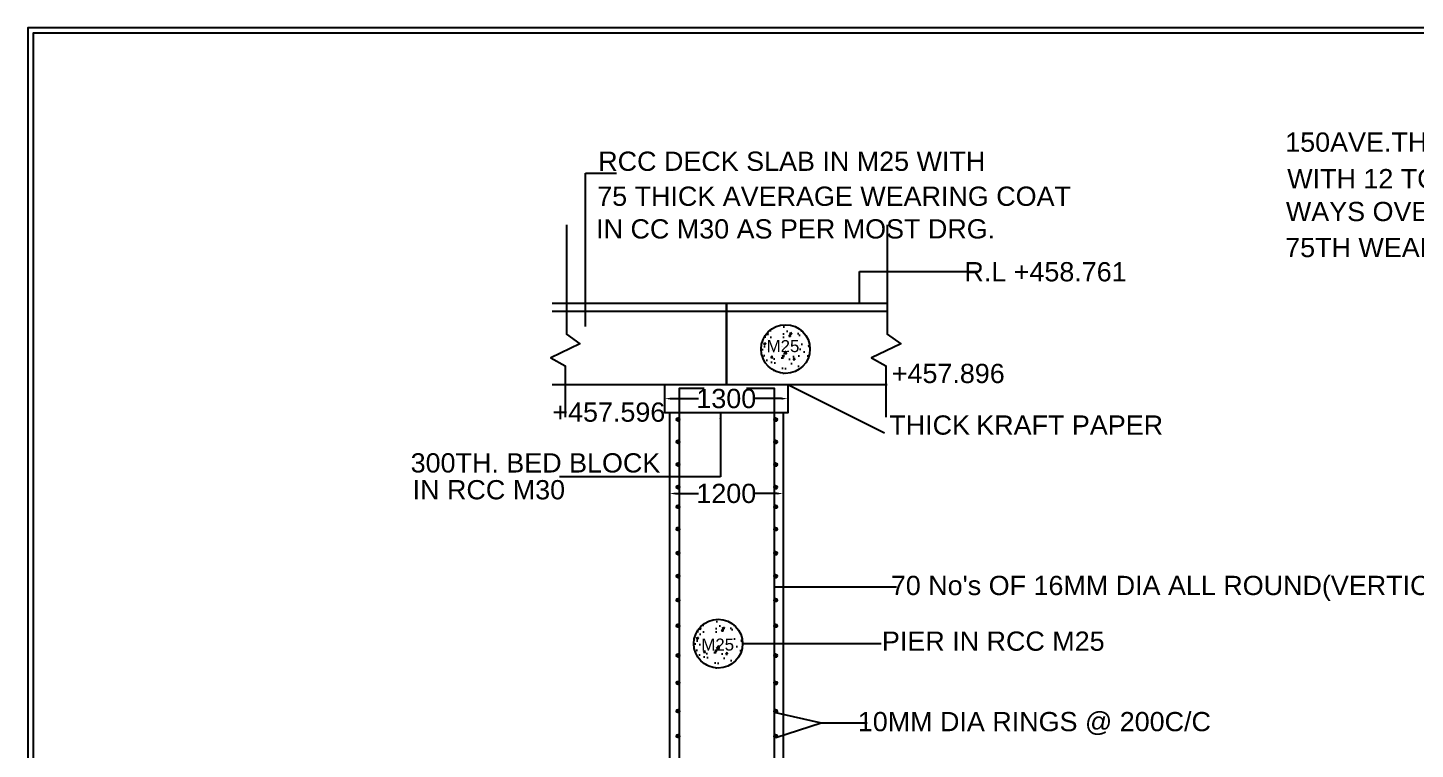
# Model space of a CAD drawing. Header units: inches. Extents: x 508123 to 525314, y -169988 to -157768.
# Drawn here: x 508123 to 513888, y -160767 to -157768 of the extents above; entities that cross this region are included whole.
import ezdxf

# ---------------------------------------------------------------- set-up
doc = ezdxf.new("R2010")
doc.units = ezdxf.units.IN
doc.header["$MEASUREMENT"] = 0
doc.layers.add('DRAWING', color=7, linetype='Continuous')
doc.layers.add('TEXT', color=7, linetype='Continuous')
doc.styles.get("Standard").update_dxf_attribs({"font": 'arial.ttf', "height": 80})
doc.dimstyles.new('ST100', dxfattribs={"dimtxt": 100, "dimasz": 25, "dimexe": 0, "dimexo": 300, "dimgap": 0.09, "dimtad": 0, "dimtih": 1, "dimtoh": 1, "dimdec": 0, "dimzin": 0, "dimdsep": 46, "dimtxsty": 'Standard', "dimcen": 0, "dimse1": 1, "dimse2": 1, "dimadec": 0, "dimazin": 0, "dimtfac": 1, "dimtdec": 0, "dimtofl": 0, "dimtmove": 0, "dimatfit": 3, "dimfxl": 2000, "dimtolj": 1, "dimtzin": 0, "dimarcsym": 0})

# ---------------------------------------------------------------- blocks, each defined once
blk = doc.blocks.new('*D52')
at = {"layer": 'Defpoints', "color": 0, "ltscale": 0.4, "transparency": 16777216}
for p in [(510770.5, -159309.5), (511280.5, -159309.5), (511280.5, -159309.5)]:
    blk.add_point(p, dxfattribs=at)
at = {"layer": 'DRAWING', "color": 0, "lineweight": -2, "ltscale": 0.4, "transparency": 16777216}
for p, q in [((510795.5, -159309.5), (510909.9, -159309.5)), ((511255.5, -159309.5), (511141.1, -159309.5))]:
    blk.add_line(p, q, dxfattribs=at)
at = {"layer": 'DRAWING', "color": 0, "ltscale": 0.4, "transparency": 16777216}
for points in [[(510795.5, -159305.3), (510795.5, -159313.7), (510770.5, -159309.5)], [(511255.5, -159305.3), (511255.5, -159313.7), (511280.5, -159309.5)]]:
    blk.add_solid(points, dxfattribs=at)
at = {"layer": 'DRAWING', "color": 0, "ltscale": 0.4, "transparency": 16777216, "insert": (511025.5, -159309.5), "char_height": 80, "attachment_point": 5}
blk.add_mtext('\\A1;1300', dxfattribs=at)
blk = doc.blocks.new('*D53')
at = {"layer": 'Defpoints', "color": 0, "ltscale": 0.4, "transparency": 16777216}
for p in [(510789.5, -159704), (511261.5, -159704), (511261.5, -159704)]:
    blk.add_point(p, dxfattribs=at)
at = {"layer": 'DRAWING', "color": 0, "lineweight": -2, "ltscale": 0.4, "transparency": 16777216}
for p, q in [((510814.5, -159704), (510909.9, -159704)), ((511236.5, -159704), (511141.1, -159704))]:
    blk.add_line(p, q, dxfattribs=at)
at = {"layer": 'DRAWING', "color": 0, "ltscale": 0.4, "transparency": 16777216}
for points in [[(510814.5, -159699.8), (510814.5, -159708.2), (510789.5, -159704)], [(511236.5, -159699.8), (511236.5, -159708.2), (511261.5, -159704)]]:
    blk.add_solid(points, dxfattribs=at)
at = {"layer": 'DRAWING', "color": 0, "ltscale": 0.4, "transparency": 16777216, "insert": (511025.5, -159704), "char_height": 80, "attachment_point": 5}
blk.add_mtext('\\A1;1200', dxfattribs=at)

msp = doc.modelspace()

# ---------------------------------------------------------------- hatches: boundary and pattern name
at = {"layer": 'DRAWING', "ltscale": 0.4}
h = msp.add_hatch(dxfattribs=at)
h.set_pattern_fill('AR-CONC', color=256, scale=12.893543, angle=0.141203082, style=0)
h.set_pattern_definition([(50.141203, (14073.57, 651.92), (92.499912, -7.863036), [9.670158, -106.371733]), (355.141203, (14073.57, 651.92), (-18.128922, 96.939836), [7.736126, -85.097386]), (100.592603, (14081.275, 651.27), (74.371058, 89.076741), [8.218369, -90.402062]), (46.325403, (14073.5, 677.71), (137.657364, -21.00208), [14.505236, -159.5576]), (96.776803, (14084.97, 675.96), (120.201244, 125.894923), [12.327554, -135.603072]), (351.325403, (14073.5, 677.71), (120.201146, 125.895017), [11.60419, -127.64608]), (21.141203, (14086.41, 671.29), (77.09017, -51.722013), [9.670158, -106.371733]), (326.141203, (14086.41, 671.29), (31.141452, 93.574567), [7.736126, -85.097386]), (71.592603, (14092.84, 666.98), (108.231654, 41.852469), [8.218369, -90.402062]), (37.641203, (14073.567, 651.92), (1.4620525, 42.925547), [0, -84.065903, 0, -86.386741, 0, -85.419725]), (7.641203, (14073.567, 651.92), (33.7935554, 50.9370826), [0, -49.253336, 0, -82.1318714, 0, -32.556197]), (327.641203, (14044.814, 651.85), (68.8355854, -2.7384882), [0, -32.2338585, 0, -100.5696385, 0, -133.448174]), (317.641203, (14031.92, 651.82), (75.1613245, 13.092351), [0, -41.904016, 0, -66.788555, 0, -94.767544])])
h.paths.add_polyline_path([(511170.25266, -159103.37376, 1), (511373.00018, -159103.37376, 1)])
h.paths.add_polyline_path([(511180.55444, -159053.94738), (511333.45302, -159053.57056), (511333.64046, -159129.62763), (511180.74188, -159130.00444)], flags=25)
h = msp.add_hatch(dxfattribs=at)
h.set_pattern_fill('ANSI31', color=256, scale=0.65, style=0)
h.set_pattern_definition([(45, (179153.4, -53278.475), (-0.057452425971, 0.057452425971), [])])
h.paths.add_polyline_path([(510831.5, -159396.5, 1), (510818.5, -159396.5, 1)])
h = msp.add_hatch(dxfattribs=at)
h.set_pattern_fill('ANSI31', color=256, scale=0.65, style=0)
h.set_pattern_definition([(45, (179558.9, -53278.475), (-0.057452425971, 0.057452425971), [])])
h.paths.add_polyline_path([(511237, -159396.5, 1), (511224, -159396.5, 1)])
h = msp.add_hatch(dxfattribs=at)
h.set_pattern_fill('ANSI31', color=256, scale=0.65, style=0)
h.set_pattern_definition([(45, (179153.4, -53370.975), (-0.057452425971, 0.057452425971), [])])
h.paths.add_polyline_path([(510831.5, -159489, 1), (510818.5, -159489, 1)])
h = msp.add_hatch(dxfattribs=at)
h.set_pattern_fill('ANSI31', color=256, scale=0.65, style=0)
h.set_pattern_definition([(45, (179558.9, -53370.975), (-0.057452425971, 0.057452425971), [])])
h.paths.add_polyline_path([(511237, -159489, 1), (511224, -159489, 1)])
h = msp.add_hatch(dxfattribs=at)
h.set_pattern_fill('ANSI31', color=256, scale=0.65, style=0)
h.set_pattern_definition([(45, (179153.4, -53465.475), (-0.057452425971, 0.057452425971), [])])
h.paths.add_polyline_path([(510831.5, -159583.5, 1), (510818.5, -159583.5, 1)])
h = msp.add_hatch(dxfattribs=at)
h.set_pattern_fill('ANSI31', color=256, scale=0.65, style=0)
h.set_pattern_definition([(45, (179558.9, -53465.475), (-0.057452425971, 0.057452425971), [])])
h.paths.add_polyline_path([(511237, -159583.5, 1), (511224, -159583.5, 1)])
h = msp.add_hatch(dxfattribs=at)
h.set_pattern_fill('ANSI31', color=256, scale=0.65, style=0)
h.set_pattern_definition([(45, (179153.4, -53559.475), (-0.057452425971, 0.057452425971), [])])
h.paths.add_polyline_path([(510831.5, -159677.5, 1), (510818.5, -159677.5, 1)])
h = msp.add_hatch(dxfattribs=at)
h.set_pattern_fill('ANSI31', color=256, scale=0.65, style=0)
h.set_pattern_definition([(45, (179558.9, -53559.475), (-0.057452425971, 0.057452425971), [])])
h.paths.add_polyline_path([(511237, -159677.5, 1), (511224, -159677.5, 1)])
h = msp.add_hatch(dxfattribs=at)
h.set_pattern_fill('ANSI31', color=256, scale=0.65, style=0)
h.set_pattern_definition([(45, (179153.4, -53640.975), (-0.057452425971, 0.057452425971), [])])
h.paths.add_polyline_path([(510831.5, -159759, 1), (510818.5, -159759, 1)])
h = msp.add_hatch(dxfattribs=at)
h.set_pattern_fill('ANSI31', color=256, scale=0.65, style=0)
h.set_pattern_definition([(45, (179558.9, -53640.975), (-0.057452425971, 0.057452425971), [])])
h.paths.add_polyline_path([(511237, -159759, 1), (511224, -159759, 1)])
h = msp.add_hatch(dxfattribs=at)
h.set_pattern_fill('ANSI31', color=256, scale=0.65, style=0)
h.set_pattern_definition([(45, (179153.4, -53733.475), (-0.057452425971, 0.057452425971), [])])
h.paths.add_polyline_path([(510831.5, -159851.5, 1), (510818.5, -159851.5, 1)])
h = msp.add_hatch(dxfattribs=at)
h.set_pattern_fill('ANSI31', color=256, scale=0.65, style=0)
h.set_pattern_definition([(45, (179558.9, -53733.475), (-0.057452425971, 0.057452425971), [])])
h.paths.add_polyline_path([(511237, -159851.5, 1), (511224, -159851.5, 1)])
h = msp.add_hatch(dxfattribs=at)
h.set_pattern_fill('ANSI31', color=256, scale=0.65, style=0)
h.set_pattern_definition([(45, (179153.4, -53833.975), (-0.057452425971, 0.057452425971), [])])
h.paths.add_polyline_path([(510831.5, -159952, 1), (510818.5, -159952, 1)])
h = msp.add_hatch(dxfattribs=at)
h.set_pattern_fill('ANSI31', color=256, scale=0.65, style=0)
h.set_pattern_definition([(45, (179558.9, -53833.975), (-0.057452425971, 0.057452425971), [])])
h.paths.add_polyline_path([(511237, -159952, 1), (511224, -159952, 1)])
h = msp.add_hatch(dxfattribs=at)
h.set_pattern_fill('ANSI31', color=256, scale=0.65, style=0)
h.set_pattern_definition([(45, (179153.4, -53929.475), (-0.057452425971, 0.057452425971), [])])
h.paths.add_polyline_path([(510831.5, -160047.5, 1), (510818.5, -160047.5, 1)])
h = msp.add_hatch(dxfattribs=at)
h.set_pattern_fill('ANSI31', color=256, scale=0.65, style=0)
h.set_pattern_definition([(45, (179558.9, -53929.475), (-0.057452425971, 0.057452425971), [])])
h.paths.add_polyline_path([(511237, -160047.5, 1), (511224, -160047.5, 1)])
h = msp.add_hatch(dxfattribs=at)
h.set_pattern_fill('ANSI31', color=256, scale=0.65, style=0)
h.set_pattern_definition([(45, (179153.4, -54028.975), (-0.057452425971, 0.057452425971), [])])
h.paths.add_polyline_path([(510831.5, -160147, 1), (510818.5, -160147, 1)])
h = msp.add_hatch(dxfattribs=at)
h.set_pattern_fill('ANSI31', color=256, scale=0.65, style=0)
h.set_pattern_definition([(45, (179558.9, -54028.975), (-0.057452425971, 0.057452425971), [])])
h.paths.add_polyline_path([(511237, -160147, 1), (511224, -160147, 1)])
h = msp.add_hatch(dxfattribs=at)
h.set_pattern_fill('ANSI31', color=256, scale=0.65, style=0)
h.set_pattern_definition([(45, (179153.4, -54135.475), (-0.057452425971, 0.057452425971), [])])
h.paths.add_polyline_path([(510831.5, -160253.5, 1), (510818.5, -160253.5, 1)])
h = msp.add_hatch(dxfattribs=at)
h.set_pattern_fill('AR-CONC', color=256, scale=12.893543, angle=0.141203082, style=0)
h.set_pattern_definition([(50.141203, (13793.814, -572.83), (92.499912, -7.863036), [9.670158, -106.371733]), (355.141203, (13793.81, -572.83), (-18.128922, 96.939836), [7.736126, -85.097386]), (100.592603, (13801.52, -573.49), (74.371058, 89.076741), [8.218369, -90.402062]), (46.325403, (13793.75, -547.04), (137.657364, -21.00208), [14.505236, -159.5576]), (96.776803, (13805.22, -548.8), (120.201244, 125.894923), [12.327554, -135.603072]), (351.325403, (13793.75, -547.04), (120.201146, 125.895017), [11.60419, -127.64608]), (21.141203, (13806.66, -553.46), (77.09017, -51.722013), [9.670158, -106.371733]), (326.141203, (13806.66, -553.46), (31.141452, 93.574567), [7.736126, -85.097386]), (71.592603, (13813.08, -557.77), (108.231654, 41.852469), [8.218369, -90.402062]), (37.641203, (13793.814, -572.83), (1.4620525, 42.925547), [0, -84.065903, 0, -86.386741, 0, -85.419725]), (7.641203, (13793.814, -572.83), (33.7935554, 50.9370826), [0, -49.253336, 0, -82.1318714, 0, -32.556197]), (327.641203, (13765.06, -572.902), (68.8355854, -2.7384882), [0, -32.2338585, 0, -100.5696385, 0, -133.448174]), (317.641203, (13752.17, -572.934), (75.1613245, 13.092351), [0, -41.904016, 0, -66.788555, 0, -94.767544])])
h.paths.add_polyline_path([(510890.49997, -160328.12632, 1), (511093.24748, -160328.12632, 1)])
h.paths.add_polyline_path([(510909.30174, -160294.69994), (511062.20032, -160294.32312), (511062.38776, -160370.38019), (510909.48918, -160370.757)], flags=24)
h = msp.add_hatch(dxfattribs=at)
h.set_pattern_fill('ANSI31', color=256, scale=0.65, style=0)
h.set_pattern_definition([(45, (179558.9, -54135.475), (-0.057452425971, 0.057452425971), [])])
h.paths.add_polyline_path([(511237, -160253.5, 1), (511224, -160253.5, 1)])
h = msp.add_hatch(dxfattribs=at)
h.set_pattern_fill('ANSI31', color=256, scale=0.65, style=0)
h.set_pattern_definition([(45, (179153.4, -54259.475), (-0.057452425971, 0.057452425971), [])])
h.paths.add_polyline_path([(510831.5, -160377.5, 1), (510818.5, -160377.5, 1)])
h = msp.add_hatch(dxfattribs=at)
h.set_pattern_fill('ANSI31', color=256, scale=0.65, style=0)
h.set_pattern_definition([(45, (179558.9, -54259.475), (-0.057452425971, 0.057452425971), [])])
h.paths.add_polyline_path([(511237, -160377.5, 1), (511224, -160377.5, 1)])
h = msp.add_hatch(dxfattribs=at)
h.set_pattern_fill('ANSI31', color=256, scale=0.65, style=0)
h.set_pattern_definition([(45, (179153.4, -54373.475), (-0.057452425971, 0.057452425971), [])])
h.paths.add_polyline_path([(510831.5, -160491.5, 1), (510818.5, -160491.5, 1)])
h = msp.add_hatch(dxfattribs=at)
h.set_pattern_fill('ANSI31', color=256, scale=0.65, style=0)
h.set_pattern_definition([(45, (179558.9, -54373.475), (-0.057452425971, 0.057452425971), [])])
h.paths.add_polyline_path([(511237, -160491.5, 1), (511224, -160491.5, 1)])
h = msp.add_hatch(dxfattribs=at)
h.set_pattern_fill('ANSI31', color=256, scale=0.65, style=0)
h.set_pattern_definition([(45, (179153.4, -54490.475), (-0.057452425971, 0.057452425971), [])])
h.paths.add_polyline_path([(510831.5, -160608.5, 1), (510818.5, -160608.5, 1)])
h = msp.add_hatch(dxfattribs=at)
h.set_pattern_fill('ANSI31', color=256, scale=0.65, style=0)
h.set_pattern_definition([(45, (179558.9, -54490.475), (-0.057452425971, 0.057452425971), [])])
h.paths.add_polyline_path([(511237, -160608.5, 1), (511224, -160608.5, 1)])
h = msp.add_hatch(dxfattribs=at)
h.set_pattern_fill('ANSI31', color=256, scale=0.65, style=0)
h.set_pattern_definition([(45, (179153.4, -54594.475), (-0.057452425971, 0.057452425971), [])])
h.paths.add_polyline_path([(510831.5, -160712.5, 1), (510818.5, -160712.5, 1)])
h = msp.add_hatch(dxfattribs=at)
h.set_pattern_fill('ANSI31', color=256, scale=0.65, style=0)
h.set_pattern_definition([(45, (179558.9, -54594.475), (-0.057452425971, 0.057452425971), [])])
h.paths.add_polyline_path([(511237, -160712.5, 1), (511224, -160712.5, 1)])

# ---------------------------------------------------------------- linework, layer by layer
for points in [[(525314, -157767.5), (508123, -157767.5), (508123, -169988), (525314, -169988)], [(525291.90928, -157789.59072), (508145.09072, -157789.59072), (508145.09072, -169965.90928), (525291.90928, -169965.90928)], [(510770.5, -159250.5), (511280.5, -159250.5), (511280.5, -159368.5), (510770.5, -159368.5)]]:
    msp.add_lwpolyline(points, close=True, dxfattribs=at)
for points in [[(510361.5, -158587), (510361.5, -159042), (510417.5, -159081.5), (510296.5, -159140.5), (510355.5, -159173), (510355.5, -159386)], [(511694.5, -158587), (511694.5, -159042), (511750.5, -159081.5), (511629.5, -159140.5), (511688.5, -159173), (511688.5, -159386)], [(510301.5, -158912.5), (511694.5, -158912.5)], [(510301.5, -158946), (511694.5, -158946)], [(510266, -163391.5), (510831.5, -163391.5), (510831.5, -159266), (510933.5, -159266)], [(510301.5, -159250.5), (511694.5, -159250.5)], [(511109, -159266), (511224, -159266), (511224, -163391.5), (511798.5, -163391.5)], [(510789.5, -159368.5), (510789.5, -162848)], [(511261.5, -159368.5), (511261.5, -162848)]]:
    msp.add_lwpolyline(points, dxfattribs=at)
at = {"layer": 'DRAWING', "ltscale": 0.4, "const_width": 10}
msp.add_lwpolyline([(511026.5, -158912.5), (511026.5, -159250.5)], dxfattribs=at)
at = {"layer": 'DRAWING', "ltscale": 0.4}
for centre, radius in [((511271.62642, -159103.37376), 101.37376), ((510825, -159396.5), 6.5), ((511230.5, -159396.5), 6.5), ((510825, -159489), 6.5), ((511230.5, -159489), 6.5), ((510825, -159583.5), 6.5), ((511230.5, -159583.5), 6.5), ((510825, -159677.5), 6.5), ((511230.5, -159677.5), 6.5), ((510825, -159759), 6.5), ((511230.5, -159759), 6.5), ((510825, -159851.5), 6.5), ((511230.5, -159851.5), 6.5), ((510825, -159952), 6.5), ((511230.5, -159952), 6.5), ((510825, -160047.5), 6.5), ((511230.5, -160047.5), 6.5), ((510825, -160147), 6.5), ((511230.5, -160147), 6.5), ((510825, -160253.5), 6.5), ((510991.87373, -160328.12632), 101.37376), ((511230.5, -160253.5), 6.5), ((510825, -160377.5), 6.5), ((511230.5, -160377.5), 6.5), ((510825, -160491.5), 6.5), ((511230.5, -160491.5), 6.5), ((510825, -160608.5), 6.5), ((511230.5, -160608.5), 6.5), ((510825, -160712.5), 6.5), ((511230.5, -160712.5), 6.5)]:
    msp.add_circle(centre, radius, dxfattribs=at)

# ---------------------------------------------------------------- texts
at = {"layer": 'TEXT'}
for s, p in [('150AVE.THICK APPROACH SLAB IN RCC M30 GRADE ', (513347.89883, -158282.97876)), ('RCC DECK SLAB IN M25 WITH', (510493.42172, -158362.50188)), ('WITH 12 TOR AT 150 C/C ON TOP AND BOTTOM IN BOTH ', (513356.25757, -158434.99962)), ('75 THICK AVERAGE WEARING COAT', (510489.23265, -158507.96172)), ('WAYS OVER 225 TH WELL COMPACTED GRAVEL WITH', (513350.71125, -158571.44731)), ('IN CC M30 AS PER MOST DRG.', (510484.73753, -158643.73)), ('75TH WEARING COAT IN CC M30 ON TOP OF SLAB', (513347.7688, -158721.16628)), ('R.L +458.761', (512014.84792, -158821.91759)), ('+457.896', (511713.20549, -159244.70688)), ('+457.596', (510302.88527, -159405.46433)), ('THICK', (511702.86838, -159459.25794)), ('KRAFT PAPER', (512064.20345, -159459.3435)), ('300TH. BED BLOCK', (509714.02537, -159616.61672)), ('IN RCC M30', (509722.24571, -159728.19598)), ("70 No's OF 16MM DIA ALL ROUND(VERTICALS)", (511709.24571, -160126.19598)), ('PIER IN RCC M25', (511672.23664, -160357.75156)), ('10MM DIA RINGS @ 200C/C', (511572.00577, -160692.23443))]:
    msp.add_text(s, height=80, dxfattribs=at).set_placement(p)
at = {"layer": 'TEXT', "char_height": 50, "width": 224.5694065, "attachment_point": 1, "rotation": 0.141203083}
for insert in [(511193.08521, -159066.41653), (510921.83251, -160307.16909)]:
    msp.add_mtext('M25', dxfattribs=dict(at, insert=insert))

# ---------------------------------------------------------------- dimensions: what is measured, and where the dimension line sits
at = {"layer": 'DRAWING', "ltscale": 0.4}
for base, p1, p2, text, picture, middle in [((511280.5, -159309.5), (510770.5, -159309.5), (511280.5, -159309.5), '1300', '*D52', (511025.5, -159309.5)), ((511261.5, -159704), (510789.5, -159704), (511261.5, -159704), '1200', '*D53', (511025.5, -159704))]:
    dim = msp.add_linear_dim(base=base, p1=p1, p2=p2, text=text, dimstyle='ST100', dxfattribs=at)
    dim.commit()
    dim.dimension.update_dxf_attribs({"geometry": picture, "text_midpoint": middle})

# ---------------------------------------------------------------- leaders
for points in [[(510440, -159009.5), (510440, -158371.5), (510569.5, -158371.5)], [(511578.5, -158912.5), (511578.5, -158781), (512070.5, -158781)], [(511280.5, -159250.5), (511682.5, -159451.5)], [(511001, -159368.5), (511001, -159635), (510333, -159635)], [(511224, -160092.5), (511732.5, -160092.5)], [(511093.24748, -160328.12632), (511669, -160328.12632)], [(511230.5, -160615), (511419.5, -160657.5), (511611.5, -160657.5)], [(511231.53719, -160718.91672), (511419.5, -160657.5)]]:
    msp.add_leader(points, dimstyle='ST100', override={"dimgap": 0.09, "dimtad": 0}, dxfattribs=at)

doc.saveas('drawing.dxf')
